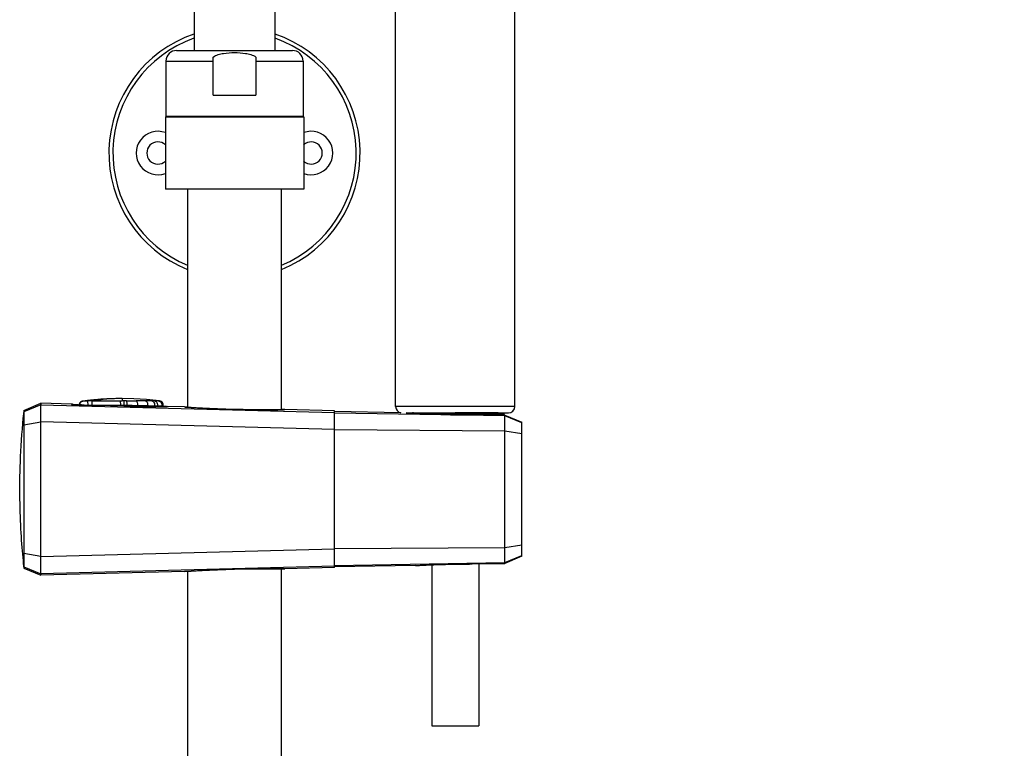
# Model space of a CAD drawing. Header units: millimetres. Extents: x 6794 to 7564, y -3773 to -2783.
# Drawn here: x 7066.3 to 7123.6, y -3251.1 to -3208.3 of the extents above; entities that cross this region are included whole.
import ezdxf

# ---------------------------------------------------------------- set-up
doc = ezdxf.new("R2010")
doc.units = ezdxf.units.MM
doc.header["$LTSCALE"] = 0.1
doc.layers.get('0').update_dxf_attribs({"lineweight": 13})
doc.styles.get("Standard").update_dxf_attribs({"font": 'arial.ttf'})
doc.dimstyles.new('ISO-25', dxfattribs={"dimtxt": 2.5, "dimasz": 2.5, "dimexe": 1.25, "dimexo": 0.625, "dimtad": 1, "dimlfac": 5, "dimtxsty": 'Standard', "dimcen": 2.5, "dimadec": 0, "dimazin": 0, "dimtfac": 1, "dimtmove": 0, "dimatfit": 3, "dimfxl": 0, "dimarcsym": 0})

# ---------------------------------------------------------------- blocks, each defined once
blk = doc.blocks.new('*D54')
at = {"color": 3, "lineweight": -2}
for p, q in [((7086.091, -3081.557), (7198.652, -3081.557)), ((7197.402, -3085.557), (7197.402, -3590.164)), ((7176.92, -3594.164), (7198.652, -3594.164))]:
    blk.add_line(p, q, dxfattribs=at)
at = {"color": 3}
for points in [[(7196.735, -3085.557), (7198.069, -3085.557), (7197.402, -3081.557)], [(7196.735, -3590.164), (7198.069, -3590.164), (7197.402, -3594.164)]]:
    blk.add_solid(points, dxfattribs=at)
at = {"layer": 'Defpoints', "color": 0}
for p in [(7085.466, -3081.557), (7176.295, -3594.164), (7197.402, -3594.164)]:
    blk.add_point(p, dxfattribs=at)
at = {"color": 3, "insert": (7194.155, -3337.861), "char_height": 4, "attachment_point": 5, "rotation": 90}
blk.add_mtext('(2280)', dxfattribs=at)

msp = doc.modelspace()

# ---------------------------------------------------------------- linework, layer by layer
at = {"color": 7, "linetype": 'Continuous'}
for p, q in [((7076.5288, -3100.1803), (7076.5288, -3210.1253)), ((7081.2788, -3100.1803), (7081.2788, -3210.1253)), ((7095.3663, -3231.0232), (7095.3663, -3201.5912)), ((7088.3663, -3231.0232), (7088.3663, -3205.8196)), ((7075.5034, -3210.1253), (7082.3038, -3210.1253)), ((7074.8788, -3210.7503), (7074.8788, -3214.0003)), ((7074.8788, -3210.7503), (7077.6537, -3210.7503)), ((7077.6538, -3212.7503), (7077.6538, -3210.5091)), ((7080.1538, -3210.5091), (7080.1538, -3212.7503)), ((7080.1538, -3210.7503), (7082.9288, -3210.7503)), ((7082.9288, -3210.7503), (7082.9288, -3214.0003)), ((7077.6538, -3212.7503), (7080.1538, -3212.7503)), ((7074.8413, -3214.019), (7074.8413, -3218.269)), ((7074.8413, -3214.019), (7082.9663, -3214.019)), ((7082.9287, -3214.0003), (7074.8788, -3214.0003)), ((7075.2538, -3214.0003), (7075.2538, -3214.019)), ((7082.5538, -3214.0003), (7082.5538, -3214.019)), ((7082.9663, -3214.019), (7082.9663, -3218.269)), ((7082.9663, -3218.269), (7074.8413, -3218.269)), ((7076.1546, -3231.0498), (7076.1546, -3218.269)), ((7081.6529, -3231.2034), (7081.6529, -3218.269)), ((7066.5287, -3231.2541), (7067.5288, -3230.8296)), ((7067.5288, -3230.9172), (7066.5288, -3231.3306)), ((7067.5293, -3230.8297), (7067.5271, -3230.9171)), ((7067.5289, -3231.9296), (7067.5288, -3230.9172)), ((7067.5288, -3230.9172), (7084.7788, -3231.3672)), ((7069.3321, -3230.8767), (7067.5293, -3230.8297)), ((7069.3321, -3230.8767), (7069.3317, -3230.9007)), ((7069.4141, -3230.9126), (7069.3904, -3230.8929)), ((7069.4059, -3230.9122), (7069.5349, -3230.9217)), ((7069.7235, -3230.9317), (7069.6326, -3230.9272)), ((7069.8258, -3230.9361), (7069.7235, -3230.9317)), ((7069.7898, -3230.8986), (7069.782, -3230.9343)), ((7069.7867, -3230.9346), (7069.7926, -3230.9349)), ((7069.7892, -3230.9017), (7069.8013, -3230.904)), ((7069.8054, -3230.8518), (7069.7897, -3230.8994)), ((7069.7941, -3230.8825), (7069.7949, -3230.8797)), ((7069.8034, -3230.8565), (7069.8064, -3230.8498)), ((7069.8047, -3230.8533), (7069.8108, -3230.8403)), ((7069.8078, -3230.8468), (7069.8153, -3230.8321)), ((7069.8168, -3230.8292), (7069.8097, -3230.8426)), ((7069.8108, -3230.8403), (7069.8196, -3230.8246)), ((7069.9382, -3230.9402), (7069.8258, -3230.9361)), ((7069.855, -3230.7788), (7069.8425, -3230.7926)), ((7069.8537, -3230.7801), (7069.8569, -3230.7768)), ((7069.8695, -3230.7651), (7069.855, -3230.7788)), ((7069.8583, -3230.7755), (7069.8554, -3230.7783)), ((7069.8641, -3230.77), (7069.8583, -3230.7755)), ((7069.8663, -3230.7679), (7069.8641, -3230.77)), ((7069.8725, -3230.7625), (7069.8659, -3230.7682)), ((7069.8695, -3230.765), (7069.8833, -3230.7539)), ((7069.8768, -3230.759), (7069.8695, -3230.7651)), ((7069.8732, -3230.7619), (7069.871, -3230.7638)), ((7069.8806, -3230.756), (7069.8768, -3230.759)), ((7069.8822, -3230.7548), (7069.8787, -3230.7575)), ((7069.8885, -3230.7501), (7069.8806, -3230.756)), ((7069.8833, -3230.7539), (7069.8897, -3230.7493)), ((7069.8872, -3230.7511), (7069.8905, -3230.7487)), ((7069.8885, -3230.7501), (7069.8938, -3230.7464)), ((7069.898, -3230.7436), (7069.8897, -3230.7493)), ((7069.8938, -3230.7464), (7069.8981, -3230.7436)), ((7069.8963, -3230.7448), (7069.9036, -3230.7401)), ((7069.9192, -3230.7314), (7069.9139, -3230.7342)), ((7069.9288, -3230.7267), (7069.924, -3230.729)), ((7069.9265, -3230.7278), (7069.9346, -3230.7241)), ((7070.0583, -3230.9438), (7069.9382, -3230.9402)), ((7069.958, -3230.7153), (7069.9627, -3230.7139)), ((7069.9675, -3230.7125), (7069.9723, -3230.7113)), ((7069.9871, -3230.708), (7069.9921, -3230.7071)), ((7070.0011, -3230.7057), (7069.9917, -3230.7072)), ((7069.9982, -3230.7061), (7069.9917, -3230.7072)), ((7069.9972, -3230.7063), (7069.9977, -3230.7062)), ((7070.0009, -3230.7057), (7069.9982, -3230.7061)), ((7070.0459, -3230.9436), (7070.0821, -3230.9446)), ((7072.4071, -3231.0052), (7070.0583, -3230.9438)), ((7070.0709, -3230.9307), (7070.0827, -3230.9317)), ((7070.0827, -3230.9317), (7070.2897, -3230.9498)), ((7070.2777, -3230.7035), (7070.2897, -3230.9498)), ((7070.5232, -3230.698), (7070.5228, -3230.9433)), ((7070.8813, -3230.6119), (7070.6484, -3230.6324)), ((7071.1358, -3230.5932), (7070.8813, -3230.6119)), ((7071.4079, -3230.5772), (7071.1358, -3230.5932)), ((7071.6923, -3230.5651), (7071.4079, -3230.5772)), ((7072.1979, -3230.698), (7072.2974, -3230.6977)), ((7072.1979, -3230.698), (7072.1983, -3230.9433)), ((7072.1983, -3230.9433), (7072.4035, -3230.9429)), ((7072.2974, -3230.5546), (7072.2974, -3230.6977)), ((7072.391, -3231.0017), (7072.4035, -3230.9429)), ((7072.404, -3230.6976), (7072.4035, -3230.9429)), ((7072.4035, -3230.9429), (7072.5749, -3230.9469)), ((7072.5593, -3230.6977), (7072.404, -3230.6976)), ((7073.6749, -3230.6953), (7073.1285, -3230.6964)), ((7073.2028, -3230.96), (7073.8034, -3230.9724)), ((7074.0436, -3230.6946), (7073.6749, -3230.6953)), ((7073.8034, -3230.9724), (7074.2106, -3230.981)), ((7074.1988, -3230.6943), (7074.0436, -3230.6946)), ((7074.4282, -3230.6938), (7074.1988, -3230.6943)), ((7074.2106, -3230.981), (7074.3812, -3230.9845)), ((7074.3812, -3230.9845), (7074.6345, -3230.9899)), ((7074.4776, -3230.6937), (7074.4282, -3230.6938)), ((7074.4776, -3230.6937), (7074.5012, -3230.6937)), ((7074.6345, -3230.9899), (7074.6887, -3230.9911)), ((7074.6887, -3230.9911), (7074.7147, -3230.9917)), ((7074.7077, -3231.0258), (7074.7147, -3230.9917)), ((7074.7238, -3231.0258), (7074.9188, -3231.0239)), ((7074.9133, -3231.0239), (7074.7258, -3231.0256)), ((7074.9188, -3231.0239), (7074.9564, -3231.0234)), ((7075.957, -3231.0495), (7074.9567, -3231.0234)), ((7075.9626, -3231.0498), (7075.957, -3231.0495)), ((7075.957, -3231.0495), (7075.9577, -3231.0496)), ((7075.9579, -3231.0496), (7076.002, -3231.0527)), ((7076.1386, -3231.0619), (7075.9626, -3231.0498)), ((7095.3663, -3231.0232), (7088.3663, -3231.0232)), ((7066.5287, -3231.2543), (7066.5288, -3231.3305)), ((7081.8117, -3231.2042), (7081.8561, -3231.2034)), ((7081.8564, -3231.2034), (7081.857, -3231.2034)), ((7084.7793, -3231.2797), (7081.857, -3231.2034)), ((7084.7788, -3240.4796), (7084.7788, -3231.2796)), ((7088.6756, -3231.3851), (7084.7788, -3231.3171)), ((7094.7788, -3231.5745), (7084.7788, -3231.4047)), ((7088.9886, -3231.3982), (7089.3988, -3231.3982)), ((7088.9924, -3231.398), (7089.0365, -3231.4006)), ((7089.2413, -3231.4122), (7088.9998, -3231.3982)), ((7089.0365, -3231.4006), (7089.0564, -3231.4018)), ((7089.2342, -3231.4121), (7089.2444, -3231.4127)), ((7089.3975, -3231.4209), (7089.2413, -3231.4122)), ((7089.2562, -3231.413), (7094.6886, -3231.413)), ((7089.3954, -3231.4211), (7089.4082, -3231.4218)), ((7089.7427, -3231.4388), (7089.3975, -3231.4209)), ((7089.4046, -3231.3982), (7089.3988, -3231.3982)), ((7089.4046, -3231.3982), (7091.8671, -3231.3982)), ((7089.4082, -3231.4218), (7089.4097, -3231.4219)), ((7089.4097, -3231.4219), (7089.4153, -3231.4222)), ((7089.6467, -3231.4343), (7089.7304, -3231.4385)), ((7090.3508, -3231.4657), (7094.7385, -3231.4657)), ((7091.8632, -3231.5098), (7091.8991, -3231.5104)), ((7094.3338, -3231.3982), (7091.8671, -3231.3982)), ((7094.05, -3231.5125), (7094.0345, -3231.5125)), ((7094.0355, -3231.5127), (7094.05, -3231.5125)), ((7094.7788, -3231.5252), (7094.05, -3231.5125)), ((7094.3338, -3231.3982), (7094.9912, -3231.3982)), ((7094.7354, -3231.5244), (7094.7385, -3231.4657)), ((7094.7788, -3240.234), (7094.7788, -3231.5252)), ((7094.7788, -3231.5252), (7095.7788, -3231.9499)), ((7095.7788, -3231.988), (7094.7788, -3231.5745)), ((7066.5288, -3232.0981), (7066.5288, -3239.661)), ((7066.5289, -3232.0982), (7067.5289, -3231.9296)), ((7067.5289, -3239.8296), (7067.5288, -3231.9296)), ((7084.7789, -3232.3796), (7067.5289, -3231.9296)), ((7095.7788, -3239.8093), (7095.7788, -3231.9499)), ((7084.7789, -3232.3796), (7094.7788, -3232.4446)), ((7094.7788, -3232.4446), (7095.7788, -3232.602)), ((7067.5289, -3239.8296), (7084.7789, -3239.3796)), ((7094.7788, -3239.3146), (7084.7789, -3239.3796)), ((7095.7788, -3239.1572), (7094.7788, -3239.3146)), ((7067.5289, -3239.8296), (7066.5289, -3239.661)), ((7067.5288, -3240.842), (7067.5289, -3239.8296)), ((7084.7788, -3240.3545), (7094.7788, -3240.1847)), ((7094.7788, -3240.1847), (7095.7788, -3239.7712)), ((7095.7788, -3239.8093), (7094.7788, -3240.234)), ((7066.5168, -3240.3933), (7066.5288, -3240.5051)), ((7066.5288, -3240.4287), (7066.5287, -3240.5048)), ((7066.5287, -3240.5051), (7067.5288, -3240.9295)), ((7066.5288, -3240.4286), (7067.5288, -3240.842)), ((7084.7788, -3240.392), (7067.5288, -3240.842)), ((7075.957, -3240.7097), (7067.5293, -3240.9295)), ((7075.9626, -3240.7094), (7075.957, -3240.7097)), ((7075.9577, -3240.7096), (7075.957, -3240.7097)), ((7076.0026, -3240.7065), (7075.9579, -3240.7096)), ((7076.1546, -3346.7547), (7076.1546, -3240.7094)), ((7081.6529, -3240.5526), (7081.8516, -3240.5558)), ((7081.6529, -3346.7547), (7081.6529, -3240.5558)), ((7081.8561, -3240.5557), (7081.812, -3240.555)), ((7081.857, -3240.5558), (7081.8516, -3240.5558)), ((7081.857, -3240.5558), (7081.8563, -3240.5557)), ((7084.7793, -3240.4795), (7081.857, -3240.5558)), ((7089.5288, -3240.3592), (7084.7788, -3240.4421)), ((7090.4913, -3240.3159), (7090.4913, -3249.763)), ((7092.8516, -3240.2676), (7094.7788, -3240.234)), ((7093.2413, -3240.2608), (7093.2413, -3249.763)), ((7067.5271, -3240.8421), (7067.5293, -3240.9295)), ((7090.4913, -3249.763), (7093.2413, -3249.763))]:
    msp.add_line(p, q, dxfattribs=at)
for points in [[(7069.3904, -3230.8929), (7069.3487, -3230.8782), (7069.3321, -3230.8767)], [(7069.6326, -3230.9272), (7069.5543, -3230.9228), (7069.52, -3230.9206), (7069.489, -3230.9185), (7069.4614, -3230.9165), (7069.437, -3230.9146), (7069.4159, -3230.9127), (7069.3982, -3230.911), (7069.3838, -3230.9095), (7069.373, -3230.9082), (7069.3659, -3230.9071), (7069.3646, -3230.9069)], [(7069.796, -3230.8762), (7069.7937, -3230.8834), (7069.792, -3230.8899), (7069.7907, -3230.8947), (7069.7902, -3230.897), (7069.7898, -3230.8986)], [(7069.8034, -3230.8565), (7069.7988, -3230.8681), (7069.7957, -3230.8773)], [(7069.8047, -3230.8533), (7069.8016, -3230.8607), (7069.7987, -3230.8684)], [(7069.8101, -3230.8418), (7069.8087, -3230.8446), (7069.8074, -3230.8473), (7069.8062, -3230.85), (7069.805, -3230.8526)], [(7069.8183, -3230.8266), (7069.8165, -3230.8298), (7069.8148, -3230.8329), (7069.8131, -3230.8359), (7069.8116, -3230.8389)], [(7069.8153, -3230.8321), (7069.8295, -3230.8095), (7069.8409, -3230.7958)], [(7069.844, -3230.7908), (7069.8378, -3230.7983), (7069.832, -3230.8059), (7069.8266, -3230.8136), (7069.8215, -3230.8214), (7069.8168, -3230.8292)], [(7069.8196, -3230.8246), (7069.8216, -3230.8213), (7069.8237, -3230.818), (7069.8258, -3230.8147), (7069.828, -3230.8115)], [(7069.8335, -3230.8038), (7069.8311, -3230.8071), (7069.8288, -3230.8104), (7069.8265, -3230.8137), (7069.8244, -3230.8169), (7069.8223, -3230.8202), (7069.8203, -3230.8234)], [(7069.8303, -3230.8082), (7069.8327, -3230.805), (7069.8351, -3230.8018), (7069.8376, -3230.7986), (7069.8402, -3230.7954)], [(7069.8425, -3230.7926), (7069.8413, -3230.794), (7069.8386, -3230.7973), (7069.836, -3230.8005)], [(7069.8569, -3230.7768), (7069.8505, -3230.7834), (7069.844, -3230.7908)], [(7069.8569, -3230.7768), (7069.8609, -3230.7729), (7069.8659, -3230.7682)], [(7069.8713, -3230.7635), (7069.8771, -3230.7587), (7069.8833, -3230.7539)], [(7069.9478, -3230.7188), (7069.9371, -3230.723), (7069.9268, -3230.7276), (7069.9169, -3230.7326), (7069.9073, -3230.7379), (7069.898, -3230.7436)], [(7069.9036, -3230.7401), (7069.911, -3230.7358), (7069.9186, -3230.7317)], [(7069.9181, -3230.7319), (7069.9223, -3230.7298), (7069.9265, -3230.7277), (7069.9308, -3230.7257), (7069.9352, -3230.7238), (7069.9396, -3230.722)], [(7069.9439, -3230.7203), (7069.9388, -3230.7223), (7069.9338, -3230.7244)], [(7069.9346, -3230.7241), (7069.943, -3230.7206), (7069.9516, -3230.7175), (7069.9605, -3230.7146)], [(7069.9917, -3230.7072), (7069.9815, -3230.7091), (7069.97, -3230.7118), (7069.9587, -3230.7151), (7069.9478, -3230.7188)], [(7069.9708, -3230.7116), (7069.9653, -3230.7131), (7069.9598, -3230.7148), (7069.9544, -3230.7165), (7069.9487, -3230.7185)], [(7069.9696, -3230.712), (7069.9789, -3230.7097), (7069.9884, -3230.7077), (7069.9977, -3230.7062)], [(7069.9917, -3230.7072), (7069.9879, -3230.7078), (7069.9822, -3230.709), (7069.9765, -3230.7102)], [(7070.6484, -3230.6324), (7070.4419, -3230.6531), (7070.269, -3230.6724), (7070.1356, -3230.6885), (7070.001, -3230.7057)], [(7072.2969, -3230.5546), (7071.9898, -3230.5573), (7071.6923, -3230.5651)], [(7074.5012, -3230.6937), (7073.7354, -3230.6137), (7072.9823, -3230.568), (7072.2981, -3230.5546)], [(7074.9131, -3231.0239), (7074.6047, -3231.0266), (7074.3445, -3231.0278), (7074.0236, -3231.0279), (7073.6528, -3231.0261), (7073.2444, -3231.0218), (7072.8116, -3231.0144), (7072.4071, -3231.0051)], [(7074.7148, -3230.9916), (7074.7198, -3230.9454), (7074.7127, -3230.8826), (7074.6901, -3230.8235), (7074.6534, -3230.7721), (7074.605, -3230.7314), (7074.5479, -3230.7043), (7074.5012, -3230.6937)], [(7066.5288, -3231.2541), (7066.5073, -3231.4565), (7066.4799, -3231.7298), (7066.4517, -3232.0304), (7066.4245, -3232.3463), (7066.3989, -3232.6711), (7066.3754, -3233.0006), (7066.3546, -3233.329), (7066.3367, -3233.6503), (7066.3216, -3233.9618), (7066.3092, -3234.2641), (7066.2991, -3234.5584), (7066.2912, -3234.8453), (7066.2854, -3235.126), (7066.2814, -3235.4013), (7066.2792, -3235.6722), (7066.2788, -3235.9396), (7066.28, -3236.2041), (7066.2827, -3236.4656), (7066.2871, -3236.724), (7066.2928, -3236.9791), (7066.3, -3237.2307), (7066.3085, -3237.4785), (7066.3183, -3237.7224), (7066.3293, -3237.9623), (7066.3414, -3238.198), (7066.3546, -3238.4292), (7066.3686, -3238.6555), (7066.3835, -3238.8763), (7066.3991, -3239.0911), (7066.4152, -3239.2994), (7066.4318, -3239.5006), (7066.4486, -3239.6943), (7066.4657, -3239.8804), (7066.4828, -3240.059), (7066.4999, -3240.2311), (7066.5168, -3240.3933)], [(7081.8516, -3231.2034), (7081.6735, -3231.2063), (7081.4555, -3231.2092), (7081.1598, -3231.2121), (7080.7957, -3231.2138), (7080.3743, -3231.2133), (7079.9092, -3231.2097), (7079.4148, -3231.2024), (7078.9057, -3231.191), (7078.3965, -3231.1757), (7077.9016, -3231.1573), (7077.4359, -3231.1365), (7077.0142, -3231.115), (7076.6502, -3231.0943), (7076.3553, -3231.0761), (7076.1386, -3231.0619)], [(7091.9156, -3231.5105), (7091.4372, -3231.5007), (7090.9695, -3231.4879), (7090.524, -3231.4727), (7090.1116, -3231.4559), (7089.7427, -3231.4388)], [(7094.0345, -3231.5124), (7093.7025, -3231.5166), (7093.2977, -3231.5194), (7092.8575, -3231.5196), (7092.393, -3231.5168), (7091.9156, -3231.5105)], [(7075.9626, -3240.7094), (7076.1387, -3240.6973), (7076.3552, -3240.6831), (7076.6497, -3240.6649), (7077.0132, -3240.6442), (7077.4345, -3240.6227), (7077.8998, -3240.602), (7078.3946, -3240.5835), (7078.904, -3240.5682), (7079.4135, -3240.5569), (7079.9083, -3240.5495), (7080.3737, -3240.5459), (7080.7954, -3240.5454), (7081.1596, -3240.5471), (7081.4554, -3240.55), (7081.6734, -3240.5529)]]:
    msp.add_lwpolyline(points, dxfattribs=at)
for centre, radius, start, end in [((7078.9038, -3216.144), 7.375, 108.850346, 248.065632), ((7078.9038, -3216.144), 7.375, 291.912792, 71.147447), ((7078.9038, -3216.144), 7.1426, 109.483615, 247.328692), ((7078.9038, -3216.144), 7.1426, 292.648054, 70.508708), ((7075.5038, -3210.7503), 0.625, 90.001522, 180), ((7082.3038, -3210.7503), 0.625, 0, 90), ((7074.4038, -3216.144), 1.275, 69.9118, 290.089674), ((7083.4038, -3216.144), 1.275, 249.911801, 110.089675), ((7074.4038, -3216.144), 0.65, 47.339423, 312.668844), ((7083.4038, -3216.144), 0.65, 227.339423, 132.668844), ((7070.0784, -3222.255), 8.6838, 266.411584, 266.634504), ((7070.2097, -3219.9972), 10.9454, 266.642225, 267.081239), ((7070.3517, -3217.2459), 13.7003, 267.073961, 267.346186), ((7070.422, -3215.7446), 15.2033, 267.343422, 267.483253), ((7070.461, -3214.8595), 16.0893, 267.483044, 267.597954), ((7070.0331, -3230.9558), 0.2499, 96.205908, 167.488482), ((7070.0337, -3230.9536), 0.25, 98.192778, 167.5), ((7070.5191, -3213.4555), 17.4945, 267.620116, 267.910903), ((7070.0339, -3230.9561), 0.2508, 155.437111, 157.323234), ((7070.0335, -3230.9534), 0.2497, 155.479618, 155.992401), ((7070.0323, -3230.9554), 0.249, 152.936041, 155.438205), ((7070.0331, -3230.9532), 0.2493, 154.706015, 155.479699), ((7070.0323, -3230.9528), 0.2483, 152.999711, 154.706643), ((7070.034, -3230.9566), 0.2511, 138.546223, 152.858216), ((7070.0341, -3230.9539), 0.2504, 140.714264, 152.974187), ((7070.0334, -3230.9533), 0.2495, 138.018171, 140.70437), ((7070.0347, -3230.9546), 0.2514, 128.668626, 138.007965), ((7070.5597, -3212.352), 18.5987, 267.909661, 268.119131), ((7070.034, -3230.9544), 0.2509, 97.551913, 109.920617), ((7070.5928, -3211.3452), 19.6061, 268.119054, 268.401452), ((7072.3024, -3248.1367), 17.5822, 92.916303, 97.521911), ((7071.3647, -2475.078), 755.8658, 269.936184, 270.0631876), ((7072.3098, -3241.7183), 11.1641, 94.627147, 99.208279), ((7072.2991, -3248.0865), 17.532, 92.426345, 92.913826), ((7072.2987, -3241.5921), 11.0375, 90.006736, 94.622942), ((7072.298, -3248.0585), 17.5039, 90.001921, 92.426783), ((7072.3802, -3254.0649), 23.3673, 89.941793, 90.203147), ((7074.1639, -3163.5458), 67.4823, 268.508244, 270.475449), ((7072.3288, -2997.2385), 233.4593, 270.056577, 270.196277), ((7078.5341, -2960.3454), 270.6671, 268.738442, 268.87138), ((7088.7413, -3231.0232), 0.375, 180.000104, 259.702943), ((7094.9912, -3231.0232), 0.375, 270.005309, 359.999905), ((7087.1714, -3231.7138), 20.6461, 178.936564, 181.066889), ((7080.6663, -3163.6802), 67.5337, 266.039612, 270.971801), ((7092.9468, -3165.9236), 65.5937, 266.599723, 266.75534), ((7093.1096, -3163.0608), 68.4611, 266.763426, 266.890062), ((7089.3988, -3231.7257), 0.3275, 90, 106.390087), ((7093.0659, -3163.8705), 67.6502, 266.906731, 267.102921), ((7093.045, -3164.2665), 67.2537, 267.175015, 268.993168), ((7093.0378, -3164.619), 66.9011, 269.024797, 270.854496), ((7094.3338, -3231.7257), 0.3275, 73.609913, 90), ((7094.6886, -3231.463), 0.05, 357, 90), ((7087.1707, -3240.0455), 20.6455, 178.932833, 181.063261), ((7080.6628, -3307.9451), 67.3999, 89.023091, 93.96479)]:
    msp.add_arc(centre, radius, start, end, dxfattribs=at)
for points, knots in [([(7077.6538, -3210.5091), (7077.7396, -3210.4446), (7077.9423, -3210.3585), (7078.3632, -3210.2683), (7078.6883, -3210.2503), (7078.9038, -3210.2503)], [0, 0, 0, 0, 0.2493742, 0.4996015, 1, 1, 1, 1]), ([(7078.9038, -3210.2503), (7079.1193, -3210.2503), (7079.4443, -3210.2683), (7079.8652, -3210.3585), (7080.0679, -3210.4446), (7080.1538, -3210.5091)], [0, 0, 0, 0, 0.5003985, 0.7506257, 1, 1, 1, 1]), ([(7069.3317, -3230.9007), (7069.3316, -3230.9025), (7069.341, -3230.9036), (7069.3615, -3230.9089), (7069.3874, -3230.9105), (7069.4059, -3230.9122)], [0, 0, 0, 0, 0.0710933, 0.2620745, 1, 1, 1, 1]), ([(7069.8013, -3230.904), (7069.8135, -3230.9056), (7069.9033, -3230.9152), (7069.9932, -3230.9236), (7070.0709, -3230.9307)], [0, 0, 0, 0, 0.1364763, 1, 1, 1, 1]), ([(7070.0061, -3230.7074), (7070.0056, -3230.7068), (7070.004, -3230.7056), (7070.002, -3230.7056), (7070.001, -3230.7057)], [0, 0, 0, 0, 0.4389998, 1, 1, 1, 1]), ([(7070.2777, -3230.7035), (7070.2438, -3230.705), (7070.1809, -3230.7073), (7070.1066, -3230.7091), (7070.0578, -3230.7093), (7070.0321, -3230.7097), (7070.0164, -3230.7084), (7070.0079, -3230.7087), (7070.0061, -3230.7074)], [0, 0, 0, 0, 0.3746521, 0.6945606, 0.8196613, 0.9147597, 0.9752927, 1, 1, 1, 1]), ([(7070.5232, -3230.698), (7070.5023, -3230.6978), (7070.4204, -3230.6979), (7070.3386, -3230.7007), (7070.2777, -3230.7035)], [0, 0, 0, 0, 0.2555527, 1, 1, 1, 1]), ([(7070.5232, -3230.698), (7070.6627, -3230.6994), (7070.9419, -3230.6974), (7071.5001, -3230.6982), (7071.9188, -3230.6985), (7072.1979, -3230.698)], [0, 0, 0, 0, 0.2499845, 0.5000875, 1, 1, 1, 1]), ([(7072.5593, -3230.6977), (7072.5637, -3230.7062), (7072.5662, -3230.7353), (7072.5718, -3230.7884), (7072.5741, -3230.8625), (7072.5749, -3230.9175), (7072.5749, -3230.9469)], [0, 0, 0, 0, 0.1145396, 0.3396322, 0.6477743, 1, 1, 1, 1]), ([(7073.1285, -3230.6964), (7073.1416, -3230.7016), (7073.1657, -3230.7318), (7073.1968, -3230.8198), (7073.2039, -3230.9016), (7073.2028, -3230.96)], [0, 0, 0, 0, 0.1496296, 0.3786359, 1, 1, 1, 1]), ([(7073.6749, -3230.6953), (7073.6953, -3230.6999), (7073.7496, -3230.7345), (7073.7982, -3230.8365), (7073.8067, -3230.925), (7073.8034, -3230.9724)], [0, 0, 0, 0, 0.1929734, 0.5618783, 1, 1, 1, 1]), ([(7074.0436, -3230.6946), (7074.0972, -3230.7035), (7074.2003, -3230.7919), (7074.2182, -3230.9175), (7074.2106, -3230.981)], [0, 0, 0, 0, 0.4591635, 1, 1, 1, 1]), ([(7074.1988, -3230.6943), (7074.2564, -3230.703), (7074.3691, -3230.7873), (7074.3905, -3230.9203), (7074.3812, -3230.9845)], [0, 0, 0, 0, 0.4730236, 1, 1, 1, 1]), ([(7074.4282, -3230.6938), (7074.4923, -3230.7022), (7074.6191, -3230.7801), (7074.6468, -3230.9248), (7074.6345, -3230.9899)], [0, 0, 0, 0, 0.4937726, 1, 1, 1, 1]), ([(7074.4776, -3230.6937), (7074.543, -3230.7021), (7074.6726, -3230.7787), (7074.7017, -3230.9258), (7074.6887, -3230.991)], [0, 0, 0, 0, 0.4979116, 1, 1, 1, 1]), ([(7089.5288, -3240.3592), (7089.5531, -3240.3587), (7089.6489, -3240.3514), (7089.8589, -3240.343), (7090.1943, -3240.3269), (7090.8255, -3240.3027), (7091.723, -3240.2771), (7092.471, -3240.2687), (7092.8515, -3240.2676)], [0, 0, 0, 0, 0.0219979, 0.0865903, 0.1897347, 0.3249888, 0.6566399, 1, 1, 1, 1])]:
    msp.add_open_spline(points, degree=3, knots=knots, dxfattribs=at)
for points in [[(7069.3321, -3230.9007), (7069.3634, -3230.9016), (7069.3964, -3230.916), (7069.4183, -3230.9385)], [(7070.2897, -3230.9498), (7070.3674, -3230.946), (7070.4451, -3230.9433), (7070.5228, -3230.9433)], [(7074.9564, -3231.0234), (7074.9566, -3231.0234), (7074.9568, -3231.0234), (7074.957, -3231.0234)]]:
    msp.add_open_spline(points, degree=3, dxfattribs=at)

# ---------------------------------------------------------------- dimensions: what is measured, and where the dimension line sits
dim = msp.add_linear_dim(base=(7197.4021, -3594.1641), p1=(7085.4662, -3081.5571), p2=(7176.2953, -3594.1641), angle=90, text='(2280)', dimstyle='ISO-25', override={"dimtxt": 4, "dimasz": 4, "dimdec": 0, "dimlfac": 4, "dimclrd": 3, "dimclre": 3, "dimclrt": 3, "dimadec": 1, "dimtdec": 0, "dimfxl": 1.25, "dimtfill": 1})
dim.commit()
dim.dimension.update_dxf_attribs({"geometry": '*D54', "text_midpoint": (7194.155, -3337.8606)})

doc.saveas('drawing.dxf')
